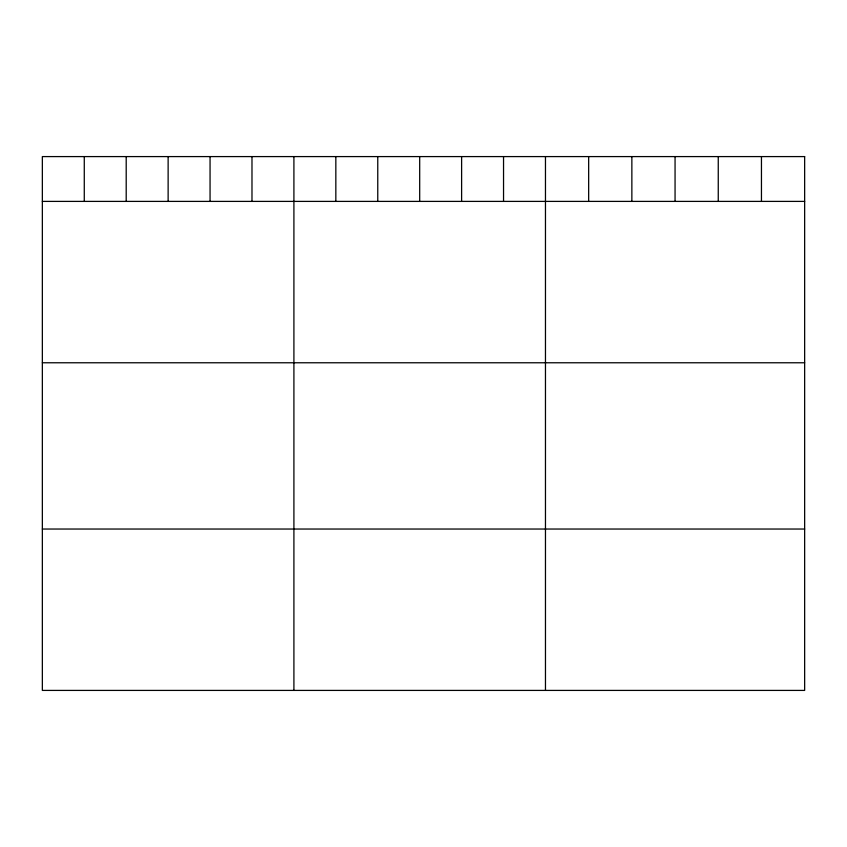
<?xml version="1.0" encoding="UTF-8"?>
<svg xmlns="http://www.w3.org/2000/svg" width="847" height="847" viewBox="0 0 847 847"><rect width="100%" height="100%" fill="white"/><g stroke="black" fill="none" stroke-linecap="round" stroke-linejoin="round"><path stroke-width="1.27" d="M42.35 201.395L804.65 201.395M42.35 362.77L804.65 362.77M42.35 529.036L804.65 529.036M761.453 156.589L761.453 201.395M718.256 156.589L718.256 201.395M675.059 156.589L675.059 201.395M631.862 156.589L631.862 201.395M588.665 156.589L588.665 201.395M545.468 156.589L545.468 690.411M503.542 156.589L503.542 201.395M461.615 156.589L461.615 201.395M419.689 156.589L419.689 201.395M377.762 156.589L377.762 201.395M335.836 156.589L335.836 201.395M293.909 156.589L293.909 690.411M251.983 156.589L251.983 201.395M210.056 156.589L210.056 201.395M168.13 156.589L168.13 201.395M126.203 156.589L126.203 201.395M84.276 156.589L84.276 201.395M804.65 156.589L42.35 156.589L42.35 690.411L804.65 690.411L804.65 156.589"/></g></svg>
